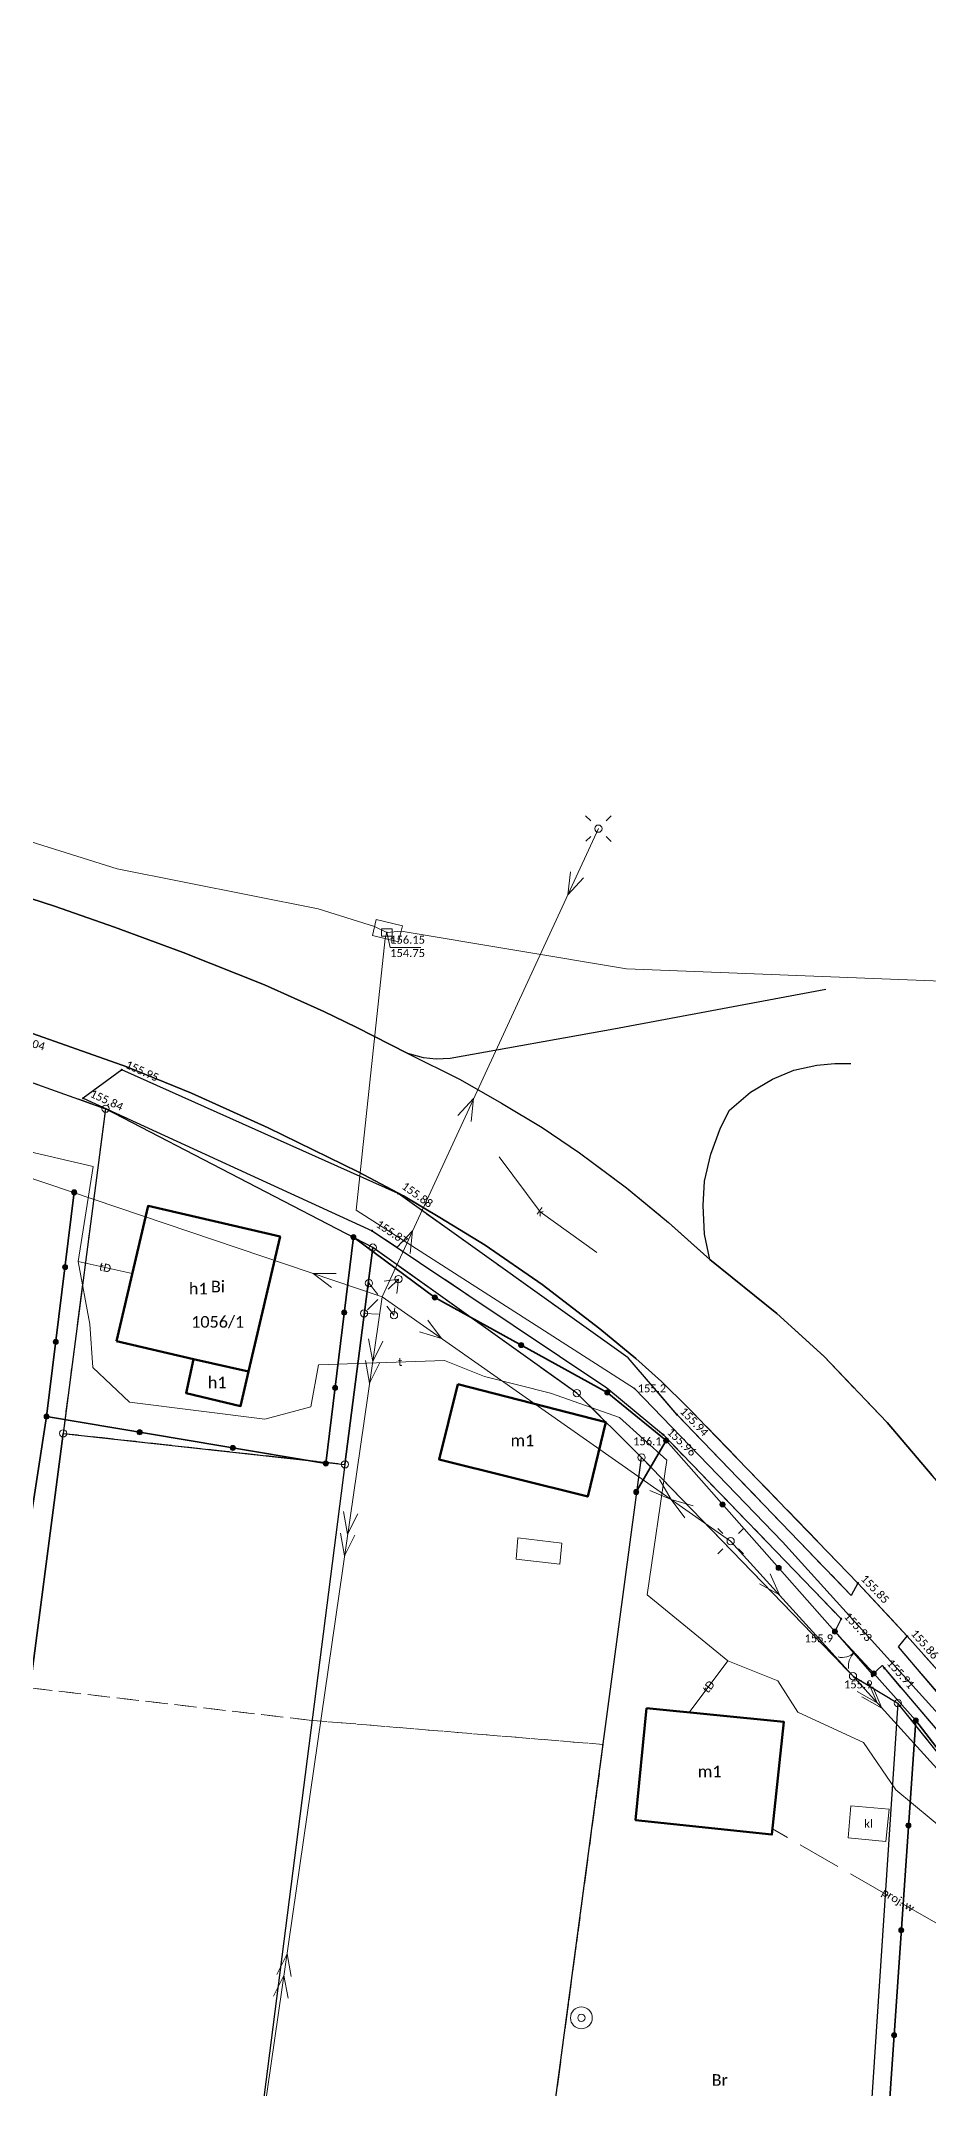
# Model space of a CAD drawing. Header units: metres. Extents: x 0 to 8431248, y 0 to 5724257.
# Drawn here: x 8431023.5 to 8431084.5, y 5724039.7 to 5724180.5 of the extents above; entities that cross this region are included whole.
import ezdxf

# ---------------------------------------------------------------- set-up
doc = ezdxf.new("R2010")
doc.units = ezdxf.units.M
for name, pattern in [('EGKK', [8, 3, -1, 3, -1]), ('EGUG', [4, 1, -1, 1, -1]), ('OTKC', [6, 2, -1, 2, -1]), ('OTKJ', [8, 3, -1, 3, -1]), ('SUPP', [2, 1, -1]), ('SUWP-PROJEKTOWANY', [8, 3, -1, 3, -1])]:
    doc.linetypes.add(name, pattern=pattern)
for name, color, linetype, true_color in [('EGB_Budynek_powierzchnia-budynek naziemny EGBU', 7, 'Continuous', 0x000000), ('EGB_Budynek_powierzchnia_0_etykiety', 7, 'Continuous', 0x000000), ('EGB_DzialkaEwidencyjna_powierzchnia-działka ewidencyjna EGDE', 7, 'Continuous', 0x000000), ('EGB_DzialkaEwidencyjna_powierzchnia_0_etykiety', 7, 'Continuous', 0x000000), ('EGB_KonturKlasyfikacyjny_powierzchnia-kontur klasyfikacyjny EGKK', 7, 'Continuous', 0x24bc24), ('EGB_KonturUzytkuGruntowego_powierzchnia-kontur użytku gruntowego EGUG', 7, 'Continuous', 0x008000), ('EGB_KonturUzytkuGruntowego_powierzchnia_32768_etykiety', 7, 'Continuous', 0x008000), ('EGB_PunktGraniczny_punkt-stabilizowany trwale EGPG_A', 7, 'Continuous', 0xffffff), ('GES_InneUrzadzeniaTowarzyszace_powierzchnia-komora podziemna SUPK', 7, 'Continuous', 0x000000), ('GES_InneUrzadzeniaTowarzyszace_punkt-słup przewodów napowietrznych SUPP', 7, 'Continuous', 0x000000), ('GES_InneUrzadzeniaTowarzyszace_punkt_0_etykiety', 7, 'Continuous', 0x000000), ('GES_PrzewodElektroenergetyczny_linia-przewód elektroenergetyczny SUEP-n', 7, 'Continuous', 0xff0000), ('GES_PrzewodElektroenergetyczny_linia-przewód elektroenergetyczny SUEP-s', 7, 'Continuous', 0xff0000), ('GES_PrzewodKanalizacyjny_linia-przewód kanalizacyjny SUKP', 7, 'Continuous', 0x803300), ('GES_PrzewodKanalizacyjny_linia_8401664_etykiety', 7, 'Continuous', 0x803300), ('GES_PrzewodTelekomunikacyjny_linia-przewód telekomunikacyjny SUTP', 7, 'Continuous', 0xff9100), ('GES_PrzewodTelekomunikacyjny_linia_16748800_etykiety', 7, 'Continuous', 0xff9100), ('GES_PrzewodWodociagowy_linia-przewód wodociągowy SUWP-projektowany', 7, 'Continuous', 0x0000ff), ('GES_PrzewodWodociagowy_linia_255_etykiety', 7, 'Continuous', 0x0000ff), ('GES_Rzedna_punkt-odnośnik', 7, 'Continuous', 0x000000), ('GES_Rzedna_punkt_16748800_etykiety', 7, 'Continuous', 0xff9100), ('GES_UrzadzeniaSiecElektroenergetyczna_punkt-latarnia SUEO', 7, 'Continuous', 0xff0000), ('GES_UrzadzeniaSiecKanalizacyjna_powierzchnia-osadnik szambo SUKM', 7, 'Continuous', 0x803300), ('GES_UrzadzeniaSiecKanalizacyjna_powierzchnia_8401664_etykiety', 7, 'Continuous', 0x803300), ('GES_UrzadzeniaSiecWodociagowa_punkt-studnia zwykła SUWS', 7, 'Continuous', 0xffffff), ('OT_Komunikacja_linia-krawężnik OTKK', 7, 'Continuous', 0x000000), ('OT_Komunikacja_powierzchnia-chodnik OTKC', 7, 'Continuous', 0x000000), ('OT_Komunikacja_powierzchnia-jezdnia OTKJ', 7, 'Continuous', 0x000000), ('OT_Komunikacja_powierzchnia-odnośnik', 7, 'Continuous', 0x000000), ('OT_Ogrodzenia_linia-brama OTOB', 7, 'Continuous', 0x0a0a09), ('OT_Ogrodzenia_linia-ogrodzenie trwałe OTOO', 7, 'Continuous', 0x0a0a09), ('OT_Rzedna_punkt-pikieta naturalna OTRN', 7, 'Continuous', 0x000000), ('OT_Rzedna_punkt-pikieta sztuczna OTRS', 7, 'Continuous', 0x000000), ('OT_Rzedna_punkt_0_etykiety', 7, 'Continuous', 0x000000)]:
    doc.layers.add(name, color=color, linetype=linetype, true_color=true_color)
doc.layers.add('GES_InneUrzadzeniaTowarzyszace_punkt-właz do komory lub kanału SUPW_P', color=7, linetype='Continuous')
doc.styles.add('Style-Calibri', font='calibri.ttf')

# ---------------------------------------------------------------- blocks, each defined once
blk = doc.blocks.new('EGBP04_2a0')
at = {"linetype": 'Continuous', "lineweight": 13}
blk.add_circle((0, 0), 0.5, dxfattribs=at)
blk = doc.blocks.new('egpg_a')
blk.add_blockref('EGBP04_2a0', (0, 0))
blk = doc.blocks.new('SUUS22_1b0')
at = {"linetype": 'Continuous', "lineweight": 13}
blk.add_3dface([(0.75, 0.5), (0.75, -0.5), (-0.75, -0.5), (-0.75, 0.5)], dxfattribs=at)
blk = doc.blocks.new('supw_p')
blk.add_blockref('SUUS22_1b0', (0, 0))
blk = doc.blocks.new('SUSM04_010')
at = {"linetype": 'Continuous', "lineweight": 13}
blk.add_circle((0, 0), 0.5, dxfattribs=at)
blk = doc.blocks.new('supp')
blk.add_blockref('SUSM04_010', (0, 0))
blk = doc.blocks.new('suep-n')
at = {"color": 1, "lineweight": 18}
for p in [(-3, 1), (-3, -1)]:
    blk.add_line(p, (0, 0), dxfattribs=at)
blk = doc.blocks.new('suep-s')
at = {"color": 1, "lineweight": 18}
for p, q in [((-6, 1), (-3, 0)), ((-3, 0), (-6, -1)), ((-3, 1), (0, 0)), ((0, 0), (-3, -1))]:
    blk.add_line(p, q, dxfattribs=at)
blk = doc.blocks.new('SUSM010')
at = {"linetype": 'Continuous', "lineweight": 13, "flags": 128}
for points in [[(-1.06, 1.06), (-1.76, 1.76)], [(1.76, 1.76), (1.06, 1.06)], [(-1.74, -1.74), (-1.06, -1.06)], [(1.06, -1.06), (1.76, -1.76)]]:
    blk.add_lwpolyline(points, dxfattribs=at)
at = {"linetype": 'Continuous', "lineweight": 13}
blk.add_circle((0, 0), 0.5, dxfattribs=at)
blk = doc.blocks.new('sueo')
blk.add_blockref('SUSM010', (0, 0))
blk = doc.blocks.new('suws')
at = {"color": 5, "linetype": 'Continuous', "lineweight": 13, "true_color": 0x0000ff}
for radius in [1.5, 0.5]:
    blk.add_circle((0, 0), radius, dxfattribs=at)
blk = doc.blocks.new('otoo')
at = {"lineweight": 18, "transparency": 16777216}
h = blk.add_hatch(color=256, dxfattribs=at)
h.dxf.hatch_style = 1
h.paths.add_polyline_path([(0.35, 0, 1), (-0.35, 0, 1)])
at = {"lineweight": 18}
blk.add_circle((0, 0), 0.35, dxfattribs=at)
blk = doc.blocks.new('otob')
at = {"lineweight": 18}
for centre, start, end in [((-2.5, 0), 0, 55.2822), ((2.5, 0), 124.7178, 180)]:
    blk.add_arc(centre, 2.5, start, end, dxfattribs=at)
blk = doc.blocks.new('otrs')
at = {"linetype": 'Continuous', "lineweight": 13}
blk.add_hatch(color=256, dxfattribs=at).paths.add_polyline_path([(0, -0.09, 1), (0, 0.09, 1)])
blk.add_circle((0, 0), 0.0906, dxfattribs=at)
blk = doc.blocks.new('otrn')
at = {"linetype": 'Continuous', "lineweight": 13}
blk.add_hatch(color=256, dxfattribs=at).paths.add_polyline_path([(0, -0.09, 1), (0, 0.09, 1)])
blk.add_circle((0, 0), 0.0906, dxfattribs=at)

msp = doc.modelspace()

# ---------------------------------------------------------------- linework, layer by layer
at = {"layer": 'EGB_Budynek_powierzchnia-budynek naziemny EGBU', "lineweight": 50}
for points in [[(8431028.72, 5724091.1), (8431030.9, 5724100.39), (8431039.97, 5724098.28), (8431037.8, 5724089), (8431034.03, 5724089.86), (8431028.72, 5724091.1)], [(8431034.03, 5724089.86), (8431037.8, 5724089), (8431037.26, 5724086.63), (8431033.51, 5724087.51), (8431034.03, 5724089.86)], [(8431052.18, 5724088.14), (8431062.35, 5724085.53), (8431061.12, 5724080.4), (8431050.9, 5724082.96), (8431052.18, 5724088.14)], [(8431065.16, 5724065.85), (8431074.6, 5724064.91), (8431073.78, 5724057.17), (8431064.4, 5724058.17), (8431065.16, 5724065.85)]]:
    msp.add_lwpolyline(points, close=True, dxfattribs=at)
at = {"layer": 'EGB_DzialkaEwidencyjna_powierzchnia-działka ewidencyjna EGDE', "lineweight": 9}
for points in [[(8431000.64, 5723944.3), (8431022.34, 5724109.08), (8431027.98, 5724107.07), (8431025.06, 5724084.75), (8431006.59, 5723943.27), (8431000.64, 5723944.3)], [(8431046.34, 5724097.52), (8431027.98, 5724107.07), (8431025.06, 5724084.75), (8431044.43, 5724082.62), (8431046.34, 5724097.52)], [(8431060.37, 5724087.52), (8431046.34, 5724097.52), (8431044.43, 5724082.62), (8431026.14, 5723939.71), (8431045.15, 5723936.22), (8431064.82, 5724083.09), (8431060.37, 5724087.52)], [(8431044.43, 5724082.62), (8431026.14, 5723939.71), (8431006.59, 5723943.27), (8431025.06, 5724084.75), (8431044.43, 5724082.62)], [(8431045.15, 5723936.22), (8431064.82, 5724083.09), (8431079.35, 5724068.06), (8431082.44, 5724066.2), (8431073.51, 5723931.06), (8431045.15, 5723936.22)], [(8431073.51, 5723931.06), (8431094.61, 5723927.23), (8431107.45, 5724035.1), (8431082.44, 5724066.2), (8431073.51, 5723931.06)]]:
    msp.add_lwpolyline(points, close=True, dxfattribs=at)
at = {"layer": 'EGB_DzialkaEwidencyjna_powierzchnia-działka ewidencyjna EGDE'}
for points in [[(8431000.64, 5723944.3), (8431022.34, 5724109.08), (8431027.98, 5724107.07), (8431025.06, 5724084.75), (8431006.59, 5723943.27), (8431000.64, 5723944.3)], [(8431046.34, 5724097.52), (8431027.98, 5724107.07), (8431025.06, 5724084.75), (8431044.43, 5724082.62), (8431046.34, 5724097.52)], [(8431060.37, 5724087.52), (8431046.34, 5724097.52), (8431044.43, 5724082.62), (8431026.14, 5723939.71), (8431045.15, 5723936.22), (8431064.82, 5724083.09), (8431060.37, 5724087.52)], [(8431044.43, 5724082.62), (8431026.14, 5723939.71), (8431006.59, 5723943.27), (8431025.06, 5724084.75), (8431044.43, 5724082.62)], [(8431045.15, 5723936.22), (8431064.82, 5724083.09), (8431079.35, 5724068.06), (8431082.44, 5724066.2), (8431073.51, 5723931.06), (8431045.15, 5723936.22)], [(8431073.51, 5723931.06), (8431094.61, 5723927.23), (8431107.45, 5724035.1), (8431082.44, 5724066.2), (8431073.51, 5723931.06)]]:
    msp.add_lwpolyline(points, close=True, dxfattribs=at)
at = {"layer": 'EGB_KonturKlasyfikacyjny_powierzchnia-kontur klasyfikacyjny EGKK', "linetype": 'egkk', "lineweight": 9}
msp.add_lwpolyline([(8431019.17, 5724039.59), (8431057.84, 5724030.93), (8431077.88, 5723999.57), (8431046.97, 5723976.53), (8431011.49, 5723980.79), (8431006.59, 5723943.27), (8431026.14, 5723939.71), (8431040.03, 5723937.16), (8431112.32, 5723976.94), (8431114.97, 5723999.75), (8431117.59, 5724022.4), (8431107.45, 5724035.1), (8431082.44, 5724066.2), (8431079.35, 5724068.06), (8431064.82, 5724083.09), (8431060.37, 5724087.52), (8431046.34, 5724097.52), (8431027.98, 5724107.07), (8431025.06, 5724084.75), (8431022.78, 5724067.25), (8431019.17, 5724039.59)], close=True, dxfattribs=at)
at = {"layer": 'EGB_KonturUzytkuGruntowego_powierzchnia-kontur użytku gruntowego EGUG', "linetype": 'egug', "lineweight": 9}
for points in [[(8431022.34, 5724109.08), (8431027.98, 5724107.07), (8431025.06, 5724084.75), (8431022.78, 5724067.25), (8431006.59, 5723943.27), (8431000.64, 5723944.3), (8431014.47, 5724049.33), (8431022.34, 5724109.08)], [(8431027.98, 5724107.07), (8431025.06, 5724084.75), (8431044.43, 5724082.62), (8431046.34, 5724097.52), (8431027.98, 5724107.07)], [(8431064.82, 5724083.09), (8431060.37, 5724087.52), (8431046.34, 5724097.52), (8431044.43, 5724082.62), (8431025.06, 5724084.75), (8431022.78, 5724067.25), (8431042.18, 5724065.02), (8431062.18, 5724063.36), (8431053.46, 5723998.23), (8431078.07, 5723995.7), (8431077.45, 5723986.94), (8431106.59, 5723983.09), (8431109.16, 5724000.34), (8431114.97, 5723999.75), (8431117.59, 5724022.4), (8431107.45, 5724035.1), (8431082.44, 5724066.2), (8431079.35, 5724068.06), (8431064.82, 5724083.09)], [(8431062.18, 5724063.36), (8431042.18, 5724065.02), (8431022.78, 5724067.25), (8431006.59, 5723943.27), (8431026.14, 5723939.71), (8431045.15, 5723936.22), (8431073.51, 5723931.06), (8431094.61, 5723927.23), (8431106.32, 5723925.1), (8431114.97, 5723999.75), (8431109.16, 5724000.34), (8431106.59, 5723983.09), (8431077.45, 5723986.94), (8431078.07, 5723995.7), (8431053.46, 5723998.23), (8431062.18, 5724063.36)]]:
    msp.add_lwpolyline(points, close=True, dxfattribs=at)
at = {"layer": 'GES_InneUrzadzeniaTowarzyszace_powierzchnia-komora podziemna SUPK', "lineweight": 9}
for points in [[(8431046.58, 5724120.08), (8431048.39, 5724119.65), (8431048.12, 5724118.53), (8431046.33, 5724118.97), (8431046.58, 5724120.08)], [(8431056.31, 5724077.58), (8431056.2, 5724076.11), (8431059.19, 5724075.76), (8431059.33, 5724077.21), (8431056.31, 5724077.58)]]:
    msp.add_lwpolyline(points, close=True, dxfattribs=at)
at = {"layer": 'GES_InneUrzadzeniaTowarzyszace_punkt-słup przewodów napowietrznych SUPP', "linetype": 'supp', "lineweight": 9}
for points in [[(8431048.11, 5724095.36), (8431045.74, 5724093)], [(8431046.08, 5724095.08), (8431045.74, 5724093)], [(8431048.11, 5724095.36), (8431046.08, 5724095.08)], [(8431046.08, 5724095.08), (8431047.8, 5724092.87)], [(8431048.11, 5724095.36), (8431047.8, 5724092.87)], [(8431045.74, 5724093), (8431047.8, 5724092.87)]]:
    msp.add_lwpolyline(points, dxfattribs=at)
at = {"layer": 'GES_PrzewodElektroenergetyczny_linia-przewód elektroenergetyczny SUEP-n', "lineweight": 9}
for points in [[(8430792.62, 5724180.47), (8430805.72, 5724153.52), (8430842.97, 5724146.38), (8430888.26, 5724136.37), (8430923.45, 5724130.15), (8430958.07, 5724123.05), (8431005.67, 5724108.08), (8431046.98, 5724094.14)], [(8431046.98, 5724094.14), (8431061.85, 5724126.32)], [(8431046.98, 5724094.14), (8431070.94, 5724077.34), (8431091.42, 5724054.76), (8431121.02, 5724021.24), (8431118.06, 5723980.9)]]:
    msp.add_lwpolyline(points, dxfattribs=at)
at = {"layer": 'GES_PrzewodElektroenergetyczny_linia-przewód elektroenergetyczny SUEP-s', "lineweight": 9}
msp.add_lwpolyline([(8430947.56, 5723926.66), (8431025.06, 5723941.39), (8431036.15, 5724019.28), (8431046.98, 5724094.14)], dxfattribs=at)
at = {"layer": 'GES_PrzewodKanalizacyjny_linia-przewód kanalizacyjny SUKP', "lineweight": 9}
msp.add_lwpolyline([(8431055.03, 5724103.77), (8431057.85, 5724099.99), (8431061.74, 5724097.19)], dxfattribs=at)
at = {"layer": 'GES_PrzewodTelekomunikacyjny_linia-przewód telekomunikacyjny SUTP', "lineweight": 9}
for points in [[(8431047.31, 5724119.18), (8431046.47, 5724119.6), (8431042.59, 5724120.8), (8431028.78, 5724123.55), (8431021.25, 5724125.91), (8431005.93, 5724130.05), (8430965.59, 5724139.32), (8430934.01, 5724145.6), (8430911.52, 5724150.53)], [(8431047.31, 5724119.18), (8431048.3, 5724119.27), (8431063.79, 5724116.68), (8431095.96, 5724115.43), (8431140.31, 5724112.51), (8431140.7, 5724113.28), (8431141.56, 5724119.18), (8431140.82, 5724127.4), (8431140.6, 5724137.22), (8431141.4, 5724146.37), (8431141.51, 5724147.22)], [(8431047.31, 5724119.18), (8431047.2, 5724118.76), (8431045.19, 5724100.09), (8431064.33, 5724087.84), (8431074.5, 5724077.29), (8431085.2, 5724065.48), (8431097.76, 5724051.08), (8431123.21, 5724020.84), (8431122.89, 5724017.59), (8431136.96, 5723998.62), (8431152.24, 5723978.88), (8431185.06, 5723938.12), (8431217.06, 5723899.42), (8431239.65, 5723871.19), (8431240.24, 5723870.85)], [(8431085.93, 5724057.23), (8431082.3, 5724060.24), (8431080.07, 5724063.49), (8431075.56, 5724065.59), (8431074.19, 5724067.74), (8431070.75, 5724069.11), (8431065.2, 5724073.65), (8431066.56, 5724082.9), (8431063.29, 5724085.85), (8431058.56, 5724087.51), (8431054.01, 5724088.67), (8431051.28, 5724089.76), (8431042.6, 5724089.47), (8431042.08, 5724086.57), (8431038.93, 5724085.73), (8431029.61, 5724086.89), (8431027.1, 5724089.28), (8431026.9, 5724092.25), (8431026.1, 5724096.56), (8431027.13, 5724103.1), (8431019.03, 5724104.97), (8431016.72, 5724106.05), (8430999.74, 5724110.98), (8430989.19, 5724112.96)], [(8431026.1, 5724096.56), (8431029.81, 5724095.73)], [(8431070.75, 5724069.11), (8431068.09, 5724065.56)]]:
    msp.add_lwpolyline(points, dxfattribs=at)
at = {"layer": 'GES_PrzewodWodociagowy_linia-przewód wodociągowy SUWP-projektowany', "linetype": 'suwp-projektowany', "lineweight": 9}
msp.add_lwpolyline([(8431089.29, 5724045.68), (8431085.24, 5724050.98), (8431073.82, 5724057.56)], dxfattribs=at)
at = {"layer": 'GES_Rzedna_punkt-odnośnik', "lineweight": 9}
msp.add_lwpolyline([(8431047.31, 5724119.18), (8431047.54, 5724118.16), (8431049.64, 5724118.16)], dxfattribs=at)
at = {"layer": 'GES_Rzedna_punkt-odnośnik'}
for p in [(8431047.31, 5724119.18), (8431064.33, 5724087.84)]:
    msp.add_point(p, dxfattribs=at)
at = {"layer": 'GES_UrzadzeniaSiecKanalizacyjna_powierzchnia-osadnik szambo SUKM', "lineweight": 9}
msp.add_lwpolyline([(8431079.21, 5724059.14), (8431081.83, 5724058.91), (8431081.61, 5724056.7), (8431079.01, 5724056.95), (8431079.21, 5724059.14)], close=True, dxfattribs=at)
at = {"layer": 'OT_Komunikacja_linia-krawężnik OTKK', "lineweight": 25}
for points in [[(8430754.53, 5724170.72), (8430781.85, 5724165), (8430809.21, 5724159.35), (8430875.38, 5724145.62), (8430952.49, 5724128.99), (8431002.17, 5724118.3), (8431007.31, 5724117.12), (8431013.08, 5724115.62), (8431018.11, 5724113.91), (8431022.17, 5724112.52), (8431029.44, 5724109.95), (8431033.89, 5724108.14), (8431039.15, 5724105.76), (8431045.33, 5724102.74), (8431048.46, 5724101.07), (8431050.95, 5724099.6), (8431054.07, 5724097.68), (8431057.98, 5724094.98), (8431061.94, 5724091.93), (8431064.43, 5724089.9), (8431066.19, 5724088.32), (8431067.98, 5724086.56), (8431079.69, 5724074.46)], [(8431077.49, 5724115.27), (8431062.92, 5724112.54), (8431051.67, 5724110.53), (8431050.71, 5724110.48), (8431049.82, 5724110.57), (8431048.76, 5724110.86), (8431045.2, 5724112.67), (8431042.98, 5724113.74), (8431038.89, 5724115.58), (8431033.3, 5724117.8), (8431028.6, 5724119.55), (8431024.46, 5724120.99), (8431021.98, 5724121.8), (8431017.71, 5724123.17), (8431015.15, 5724123.98), (8431011.98, 5724124.95), (8431007.54, 5724126.27), (8431003.06, 5724127.5), (8430999.76, 5724128.35), (8430991.7, 5724130.02), (8430980.6, 5724132.33), (8430920.32, 5724144.84)], [(8431141.54, 5724011.58), (8431103.15, 5724060.36), (8431096.47, 5724068.54), (8431084.8, 5724081.86), (8431081.7, 5724085.49), (8431077.37, 5724090.04), (8431074.11, 5724092.98), (8431069.5, 5724096.7), (8431069.14, 5724098.44), (8431069.05, 5724100.41), (8431069.15, 5724102.08), (8431069.58, 5724103.94), (8431070.24, 5724105.76), (8431070.86, 5724106.96), (8431072.3, 5724108.2), (8431073.82, 5724109.11), (8431075.28, 5724109.71), (8431076.87, 5724110.07), (8431078.1, 5724110.18), (8431079.21, 5724110.17)]]:
    msp.add_lwpolyline(points, dxfattribs=at)
at = {"layer": 'OT_Komunikacja_powierzchnia-chodnik OTKC', "linetype": 'otkc', "lineweight": 9}
msp.add_lwpolyline([(8431102.58, 5724046.46), (8431082.48, 5724070.07), (8431083.07, 5724070.8), (8431079.69, 5724074.46), (8431079.23, 5724073.6), (8431067.25, 5724086.04), (8431063.9, 5724089.95), (8431048.09, 5724101.24), (8431029.1, 5724109.74), (8431029.1, 5724109.74), (8431026.44, 5724107.8), (8431046.3, 5724098.68), (8431062.42, 5724087.88), (8431066.32, 5724084.65), (8431078.53, 5724072.01), (8431078.11, 5724071.12), (8431080.7, 5724068.18), (8431081.35, 5724068.79), (8431101.32, 5724045.3)], dxfattribs=at)
at = {"layer": 'OT_Komunikacja_powierzchnia-jezdnia OTKJ', "linetype": 'otkj', "lineweight": 9}
for points in [[(8431091.47, 5724061.4), (8431083.07, 5724070.8), (8431079.69, 5724074.46), (8431067.98, 5724086.56), (8431066.19, 5724088.32), (8431064.43, 5724089.9), (8431061.94, 5724091.93), (8431057.98, 5724094.98), (8431054.07, 5724097.68), (8431050.95, 5724099.6), (8431048.46, 5724101.07), (8431045.33, 5724102.74), (8431039.15, 5724105.76), (8431033.89, 5724108.14), (8431029.44, 5724109.95), (8431022.17, 5724112.52), (8431018.11, 5724113.91), (8431013.08, 5724115.62), (8431007.31, 5724117.12), (8431002.17, 5724118.3), (8430952.49, 5724128.99), (8430875.38, 5724145.62)], [(8431021.98, 5724121.8), (8431024.46, 5724120.99), (8431028.6, 5724119.55), (8431033.3, 5724117.8), (8431038.89, 5724115.58), (8431042.98, 5724113.74), (8431045.2, 5724112.67), (8431048.76, 5724110.86), (8431052.34, 5724109.08), (8431055.2, 5724107.45), (8431057.99, 5724105.77), (8431060.55, 5724104.03), (8431063.79, 5724101.63), (8431066.67, 5724099.25), (8431069.5, 5724096.7), (8431074.11, 5724092.98), (8431077.37, 5724090.04), (8431081.7, 5724085.49), (8431084.8, 5724081.86)]]:
    msp.add_lwpolyline(points, dxfattribs=at)
at = {"layer": 'OT_Komunikacja_powierzchnia-odnośnik'}
for points in [[(8431091.47, 5724061.4), (8431083.07, 5724070.8), (8431079.69, 5724074.46), (8431067.98, 5724086.56), (8431066.19, 5724088.32), (8431064.43, 5724089.9), (8431061.94, 5724091.93), (8431057.98, 5724094.98), (8431054.07, 5724097.68), (8431050.95, 5724099.6), (8431048.46, 5724101.07), (8431045.33, 5724102.74), (8431039.15, 5724105.76), (8431033.89, 5724108.14), (8431029.44, 5724109.95), (8431022.17, 5724112.52), (8431018.11, 5724113.91), (8431013.08, 5724115.62), (8431007.31, 5724117.12), (8431002.17, 5724118.3), (8430952.49, 5724128.99), (8430875.38, 5724145.62)], [(8431021.98, 5724121.8), (8431024.46, 5724120.99), (8431028.6, 5724119.55), (8431033.3, 5724117.8), (8431038.89, 5724115.58), (8431042.98, 5724113.74), (8431045.2, 5724112.67), (8431048.76, 5724110.86), (8431052.34, 5724109.08), (8431055.2, 5724107.45), (8431057.99, 5724105.77), (8431060.55, 5724104.03), (8431063.79, 5724101.63), (8431066.67, 5724099.25), (8431069.5, 5724096.7), (8431074.11, 5724092.98), (8431077.37, 5724090.04), (8431081.7, 5724085.49), (8431084.8, 5724081.86)], [(8431102.58, 5724046.46), (8431082.48, 5724070.07), (8431083.07, 5724070.8), (8431079.69, 5724074.46), (8431079.23, 5724073.6), (8431067.25, 5724086.04), (8431063.9, 5724089.95), (8431048.09, 5724101.24), (8431029.1, 5724109.74), (8431029.1, 5724109.74), (8431026.44, 5724107.8), (8431046.3, 5724098.68), (8431062.42, 5724087.88), (8431066.32, 5724084.65), (8431078.53, 5724072.01), (8431078.11, 5724071.12), (8431080.7, 5724068.18), (8431081.35, 5724068.79), (8431101.32, 5724045.3)]]:
    msp.add_lwpolyline(points, dxfattribs=at)
at = {"layer": 'OT_Ogrodzenia_linia-brama OTOB', "lineweight": 9}
msp.add_lwpolyline([(8431078.11, 5724071.12), (8431080.77, 5724068.24)], dxfattribs=at)
at = {"layer": 'OT_Ogrodzenia_linia-ogrodzenie trwałe OTOO', "lineweight": 35}
for points in [[(8431025.82, 5724101.32), (8431023.92, 5724085.9), (8431022.31, 5724075.49)], [(8431066.51, 5724084.25), (8431062.46, 5724087.56), (8431050.61, 5724094.09), (8431045.01, 5724098.24), (8431043.12, 5724082.68), (8431023.92, 5724085.9)], [(8431078.11, 5724071.12), (8431066.51, 5724084.25), (8431064.45, 5724080.72)], [(8431083.66, 5724065.01), (8431080.77, 5724068.24)], [(8431085.49, 5724062.62), (8431083.66, 5724065.01), (8431079.19, 5724000.13)]]:
    msp.add_lwpolyline(points, dxfattribs=at)

# ---------------------------------------------------------------- block references
at = {"layer": 'EGB_PunktGraniczny_punkt-stabilizowany trwale EGPG_A', "xscale": 0.5, "yscale": 0.5, "rotation": 360}
for p in [(8431027.98, 5724107.07), (8431046.34, 5724097.52), (8431060.37, 5724087.52), (8431025.06, 5724084.75), (8431044.43, 5724082.62), (8431064.82, 5724083.09), (8431079.35, 5724068.06), (8431082.44, 5724066.2)]:
    msp.add_blockref('EGPG_A', p, dxfattribs=at)
at = {"layer": 'GES_InneUrzadzeniaTowarzyszace_punkt-słup przewodów napowietrznych SUPP', "xscale": 0.5, "yscale": 0.5, "rotation": 360}
for p in [(8431046.08, 5724095.08), (8431048.11, 5724095.36), (8431045.74, 5724093), (8431047.8, 5724092.87)]:
    msp.add_blockref('SUPP', p, dxfattribs=at)
at = {"layer": 'GES_InneUrzadzeniaTowarzyszace_punkt-właz do komory lub kanału SUPW_P', "xscale": 0.5, "yscale": 0.5}
msp.add_blockref('SUPW_P', (8431047.31, 5724119.18), dxfattribs=at)
at = {"layer": 'GES_PrzewodElektroenergetyczny_linia-przewód elektroenergetyczny SUEP-n', "xscale": 0.5, "yscale": 0.5}
for p, rotation in [((8431059.75, 5724121.78), 605.1988959471639), ((8431059.75, 5724121.78), 605.1988959471639), ((8431053.27, 5724107.76), 425.1988959461264), ((8431053.27, 5724107.76), 425.1988959461264), ((8431049.08, 5724098.68), 425.1988959471639), ((8431049.08, 5724098.68), 425.1988959471639), ((8431042.24, 5724095.74), 521.3531072104377), ((8431042.24, 5724095.74), 521.3531072104377), ((8431042.24, 5724095.74), 521.3531072104377), ((8431042.24, 5724095.74), 521.3531072104377), ((8431042.24, 5724095.74), 521.3531072104377), ((8431042.24, 5724095.74), 521.3531072104377), ((8431042.24, 5724095.74), 521.3531072104377), ((8431042.24, 5724095.74), 521.3531072104377), ((8431042.24, 5724095.74), 521.3531072104377), ((8431042.24, 5724095.74), 521.3531072104377), ((8431042.24, 5724095.74), 521.3531072104377), ((8431042.24, 5724095.74), 521.3531072104377), ((8431042.24, 5724095.74), 521.3531072104377), ((8431042.24, 5724095.74), 521.3531072104377), ((8431051.07, 5724091.27), 324.9630408472123), ((8431051.07, 5724091.27), 324.9630671049101), ((8431051.07, 5724091.27), 324.9630408472123), ((8431051.07, 5724091.27), 324.9630671049101), ((8431051.07, 5724091.27), 324.9630408472123), ((8431051.07, 5724091.27), 324.9630671049101), ((8431051.07, 5724091.27), 324.9630408472123), ((8431051.07, 5724091.27), 324.9630671049101), ((8431051.07, 5724091.27), 324.9630408472123), ((8431051.07, 5724091.27), 324.9630671049101), ((8431051.07, 5724091.27), 324.9630408472123), ((8431051.07, 5724091.27), 324.9630671049101), ((8431051.07, 5724091.27), 324.9630408472123), ((8431051.07, 5724091.27), 324.9630671049101), ((8431051.07, 5724091.27), 324.9630408472123), ((8431051.07, 5724091.27), 324.9630671049101), ((8431066.85, 5724080.21), 318.5855701771938), ((8431066.85, 5724080.21), 318.5855701771938), ((8431066.85, 5724080.21), 318.5855701771938), ((8431066.85, 5724080.21), 318.5855701771938), ((8431066.85, 5724080.21), 318.5855701771938), ((8431066.85, 5724080.21), 318.5855701771938), ((8431066.85, 5724080.21), 318.5855701771938), ((8431066.85, 5724080.21), 318.5855701771938), ((8431066.85, 5724080.21), 504.9630408472123), ((8431066.85, 5724080.21), 504.9630408472123), ((8431066.85, 5724080.21), 504.9630408472123), ((8431066.85, 5724080.21), 504.9630408472123), ((8431066.85, 5724080.21), 504.9630408472123), ((8431066.85, 5724080.21), 504.9630408472123), ((8431066.85, 5724080.21), 504.9630408472123), ((8431066.85, 5724080.21), 504.9630408472123), ((8431074.3, 5724073.64), 312.2079451677836), ((8431074.3, 5724073.64), 312.2079451677836), ((8431074.3, 5724073.64), 312.2079451677836), ((8431074.3, 5724073.64), 312.2079451677836), ((8431074.3, 5724073.64), 312.2079451677836), ((8431074.3, 5724073.64), 312.2079451677836), ((8431074.3, 5724073.64), 312.2079451677836), ((8431074.3, 5724073.64), 312.2079451677836), ((8431081.02, 5724066.23), 312.20794516830256), ((8431081.02, 5724066.23), 312.20794516830256), ((8431081.02, 5724066.23), 312.20794516830256), ((8431081.02, 5724066.23), 312.20794516830256), ((8431081.02, 5724066.23), 312.20794516830256), ((8431081.02, 5724066.23), 312.20794516830256), ((8431081.02, 5724066.23), 312.20794516830256), ((8431081.02, 5724066.23), 312.20794516830256), ((8431081.34, 5724065.87), 312.01752875160395), ((8431081.34, 5724065.87), 312.01752875160395), ((8431081.34, 5724065.87), 312.01752875160395), ((8431081.34, 5724065.87), 312.01752875160395), ((8431081.34, 5724065.87), 312.01752875160395), ((8431081.34, 5724065.87), 312.01752875160395), ((8431081.34, 5724065.87), 312.01752875160395), ((8431081.34, 5724065.87), 312.01752875160395)]:
    msp.add_blockref('SUEP-n', p, dxfattribs=dict(at, rotation=rotation))
at = {"layer": 'GES_PrzewodElektroenergetyczny_linia-przewód elektroenergetyczny SUEP-s', "xscale": 0.5, "yscale": 0.5}
for p, rotation in [((8431046.12, 5724088.2), 621.768129048011), ((8431046.12, 5724088.2), 621.768129048011), ((8431046.12, 5724088.2), 621.768129048011), ((8431046.12, 5724088.2), 621.768129048011), ((8431046.12, 5724088.2), 621.768129048011), ((8431046.12, 5724088.2), 621.768129048011), ((8431044.4, 5724076.33), 621.768129048011), ((8431044.4, 5724076.33), 621.768129048011), ((8431044.4, 5724076.33), 621.768129048011), ((8431044.4, 5724076.33), 621.768129048011), ((8431044.4, 5724076.33), 621.768129048011), ((8431044.4, 5724076.33), 621.768129048011), ((8431040.45, 5724048.97), 441.76812904959246), ((8431040.45, 5724048.97), 441.76812904959246), ((8431040.45, 5724048.97), 441.76812904959246), ((8431040.45, 5724048.97), 441.76812904959246), ((8431040.45, 5724048.97), 441.76812904959246), ((8431040.45, 5724048.97), 441.76812904959246)]:
    msp.add_blockref('SUEP-s', p, dxfattribs=dict(at, rotation=rotation))
at = {"layer": 'GES_UrzadzeniaSiecElektroenergetyczna_punkt-latarnia SUEO', "xscale": 0.5, "yscale": 0.5, "rotation": 360}
for p in [(8431061.85, 5724126.32), (8431070.94, 5724077.34)]:
    msp.add_blockref('SUEO', p, dxfattribs=at)
at = {"layer": 'GES_UrzadzeniaSiecWodociagowa_punkt-studnia zwykła SUWS', "xscale": 0.5, "yscale": 0.5, "rotation": 360}
msp.add_blockref('SUWS', (8431060.68, 5724044.57), dxfattribs=at)
at = {"layer": 'OT_Ogrodzenia_linia-brama OTOB', "lineweight": 9, "xscale": 0.5, "yscale": 0.5, "rotation": 492.7259112339809}
msp.add_blockref('OTOB', (8431079.44, 5724069.68), dxfattribs=at)
at = {"layer": 'OT_Ogrodzenia_linia-ogrodzenie trwałe OTOO', "lineweight": 35, "xscale": 0.5, "yscale": 0.5}
for p, rotation in [((8431025.82, 5724101.32), 622.975614811549), ((8431025.82, 5724101.32), 622.975614811549), ((8431045.01, 5724098.24), 623.0744775179995), ((8431025.19, 5724096.18), 622.9756147923566), ((8431050.61, 5724094.09), 503.45891239588695), ((8431044.38, 5724093.05), 623.074477539508), ((8431024.55, 5724091.04), 622.975614811549), ((8431056.54, 5724090.82), 511.1428249398805), ((8431043.75, 5724087.87), 623.0744775179995), ((8431062.46, 5724087.56), 511.1428249467888), ((8431023.92, 5724085.9), 680.7414221749198), ((8431023.92, 5724085.9), 621.2083484991833), ((8431030.32, 5724084.83), 530.4796175738177), ((8431036.72, 5724083.75), 530.4796175629881), ((8431066.51, 5724084.25), 500.74142217491976), ((8431066.51, 5724084.25), 500.74142217491976), ((8431066.51, 5724084.25), 599.7334719938654), ((8431043.12, 5724082.68), 530.4796175738177), ((8431064.45, 5724080.72), 671.4597270125121), ((8431070.38, 5724079.87), 491.4597270125121), ((8431074.24, 5724075.5), 491.4597270048667), ((8431078.11, 5724071.12), 491.4597270125121), ((8431078.11, 5724071.12), 491.4597270125121), ((8431080.77, 5724068.24), 671.8201698820674), ((8431083.66, 5724065.01), 491.8201698820674), ((8431083.66, 5724065.01), 491.8201698820674), ((8431083.66, 5724065.01), 626.0587537960935), ((8431083.16, 5724057.8), 626.0587537808517), ((8431082.67, 5724050.59), 626.0587537960935), ((8431082.17, 5724043.38), 626.058753795586)]:
    msp.add_blockref('OTOO', p, dxfattribs=dict(at, rotation=rotation))
at = {"layer": 'OT_Rzedna_punkt-pikieta naturalna OTRN', "xscale": 0.5, "yscale": 0.5, "rotation": 360}
for p in [(8431066.47, 5724084.25), (8431078.04, 5724071.05), (8431080.66, 5724068.07)]:
    msp.add_blockref('OTRN', p, dxfattribs=at)
at = {"layer": 'OT_Rzedna_punkt-pikieta sztuczna OTRS', "xscale": 0.5, "yscale": 0.5, "rotation": 360}
for p in [(8431029.1, 5724109.74), (8431026.44, 5724107.8), (8431048.09, 5724101.24), (8431046.3, 5724098.68), (8431067.25, 5724086.04), (8431066.32, 5724084.65), (8431079.69, 5724074.46), (8431078.53, 5724072.01), (8431083.07, 5724070.8), (8431081.51, 5724068.6)]:
    msp.add_blockref('OTRS', p, dxfattribs=at)

# ---------------------------------------------------------------- texts
at = {"layer": 'EGB_Budynek_powierzchnia_0_etykiety', "char_height": 0.8, "attachment_point": 5, "style": 'Style-Calibri'}
for s, insert in [('h1', (8431034.35, 5724094.7)), ('h1', (8431035.65, 5724088.25)), ('m1', (8431056.63, 5724084.27)), ('m1', (8431069.5, 5724061.51))]:
    msp.add_mtext(s, dxfattribs=dict(at, insert=insert))
at = {"layer": 'EGB_DzialkaEwidencyjna_powierzchnia_0_etykiety', "insert": (8431035.68, 5724092.39), "char_height": 0.8, "attachment_point": 5, "style": 'Style-Calibri'}
msp.add_mtext('1056/1', dxfattribs=at)
at = {"layer": 'EGB_KonturUzytkuGruntowego_powierzchnia_32768_etykiety', "char_height": 0.8, "attachment_point": 5, "style": 'Style-Calibri'}
for s, insert in [('Bi', (8431035.7, 5724094.84)), ('Br', (8431070.19, 5724040.3))]:
    msp.add_mtext(s, dxfattribs=dict(at, insert=insert))
at = {"layer": 'GES_InneUrzadzeniaTowarzyszace_punkt_0_etykiety', "insert": (8431047.54, 5724118.96), "char_height": 0.55, "attachment_point": 1, "style": 'Style-Calibri'}
msp.add_mtext('t', dxfattribs=at)
at = {"layer": 'GES_PrzewodKanalizacyjny_linia_8401664_etykiety', "insert": (8431057.88, 5724099.97), "char_height": 0.55, "attachment_point": 5, "rotation": 324.3, "style": 'Style-Calibri'}
msp.add_mtext('k', dxfattribs=at)
at = {"layer": 'GES_PrzewodTelekomunikacyjny_linia_16748800_etykiety', "char_height": 0.55, "attachment_point": 5, "style": 'Style-Calibri'}
for s, insert, rotation in [('tD', (8431027.95, 5724096.15), 347.4), ('t', (8431048.23, 5724089.66), 1.9), ('tD', (8431069.42, 5724067.33), 53.2)]:
    msp.add_mtext(s, dxfattribs=dict(at, insert=insert, rotation=rotation))
at = {"layer": 'GES_PrzewodWodociagowy_linia_255_etykiety', "insert": (8431082.42, 5724052.61), "char_height": 0.55, "attachment_point": 5, "rotation": 330, "style": 'Style-Calibri'}
msp.add_mtext('proj. w', dxfattribs=at)
at = {"layer": 'GES_Rzedna_punkt_16748800_etykiety', "char_height": 0.55, "style": 'Style-Calibri'}
for s, insert, attachment_point in [('156.15\\P154.75', (8431047.54, 5724118.96), 1), ('155.2', (8431064.55, 5724087.84), 4)]:
    msp.add_mtext(s, dxfattribs=dict(at, insert=insert, attachment_point=attachment_point))
at = {"layer": 'GES_UrzadzeniaSiecKanalizacyjna_powierzchnia_8401664_etykiety', "insert": (8431080.42, 5724057.92), "char_height": 0.55, "attachment_point": 5, "style": 'Style-Calibri'}
msp.add_mtext('kl', dxfattribs=at)
at = {"layer": 'OT_Rzedna_punkt_0_etykiety', "char_height": 0.55, "attachment_point": 1, "style": 'Style-Calibri'}
for s, insert, rotation in [('156.04', (8431021.58, 5724112.26), 343.6), ('155.95', (8431029.52, 5724110.4), 335.8), ('155.84', (8431027.09, 5724108.41), 335.1), ('155.88', (8431048.6, 5724102.07), 324.2), ('155.87', (8431046.82, 5724099.45), 326.3), ('155.94', (8431067.81, 5724086.6), 313.9), ('155.96', (8431066.9, 5724085.18), 316.4), ('155.85', (8431080.24, 5724075.1), 313.8), ('155.93', (8431079.09, 5724072.51), 312.8), ('155.86', (8431083.7, 5724071.33), 311.4), ('155.91', (8431082.04, 5724069.29), 311.8)]:
    msp.add_mtext(s, dxfattribs=dict(at, insert=insert, rotation=rotation))
for s, insert in [('156.1', (8431064.24, 5724084.48)), ('155.9', (8431076.02, 5724070.93)), ('155.9', (8431078.73, 5724067.77))]:
    msp.add_mtext(s, dxfattribs=dict(at, insert=insert))

doc.saveas('drawing.dxf')
